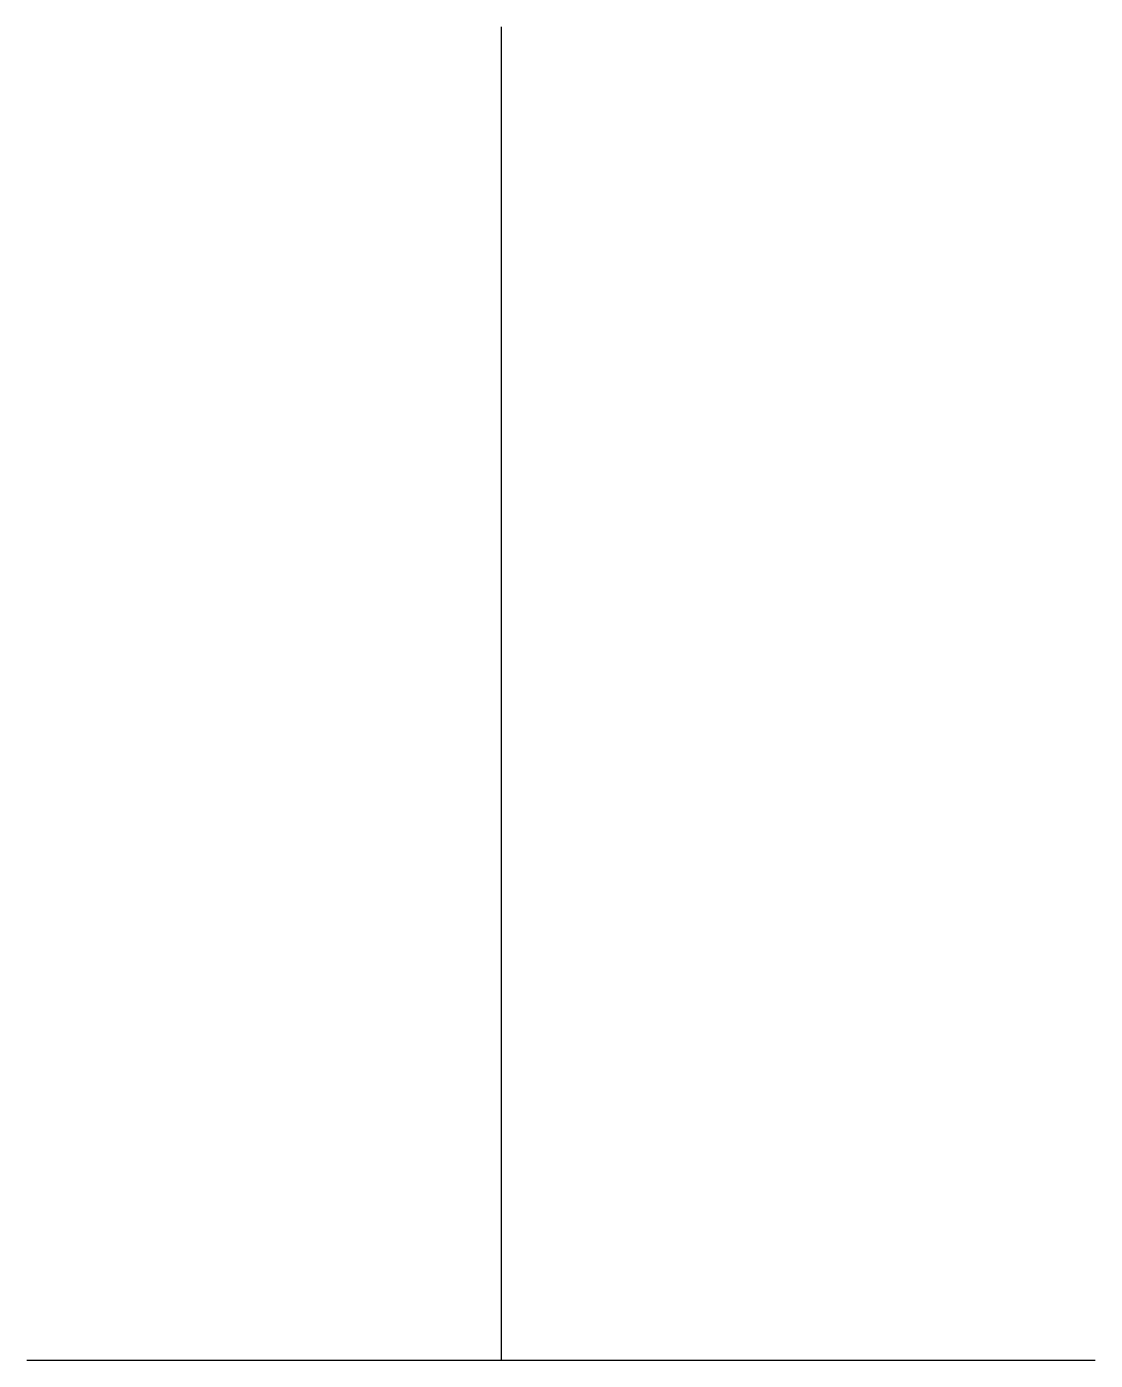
# Model space of a CAD drawing. Extents: x -1891 to 2366, y 0 to 5314.
import ezdxf

# ---------------------------------------------------------------- set-up
doc = ezdxf.new("R2010")
doc.units = 0
doc.layers.get('0').update_dxf_attribs({"linetype": 'CONTINUOUS'})

msp = doc.modelspace()

# ---------------------------------------------------------------- linework, layer by layer
at = {"linetype": 'CONTINUOUS'}
for p, q in [((0, 0), (0, 5313.85)), ((-1891.22, 0), (2366.35, 0))]:
    msp.add_line(p, q, dxfattribs=at)

doc.saveas('drawing.dxf')
